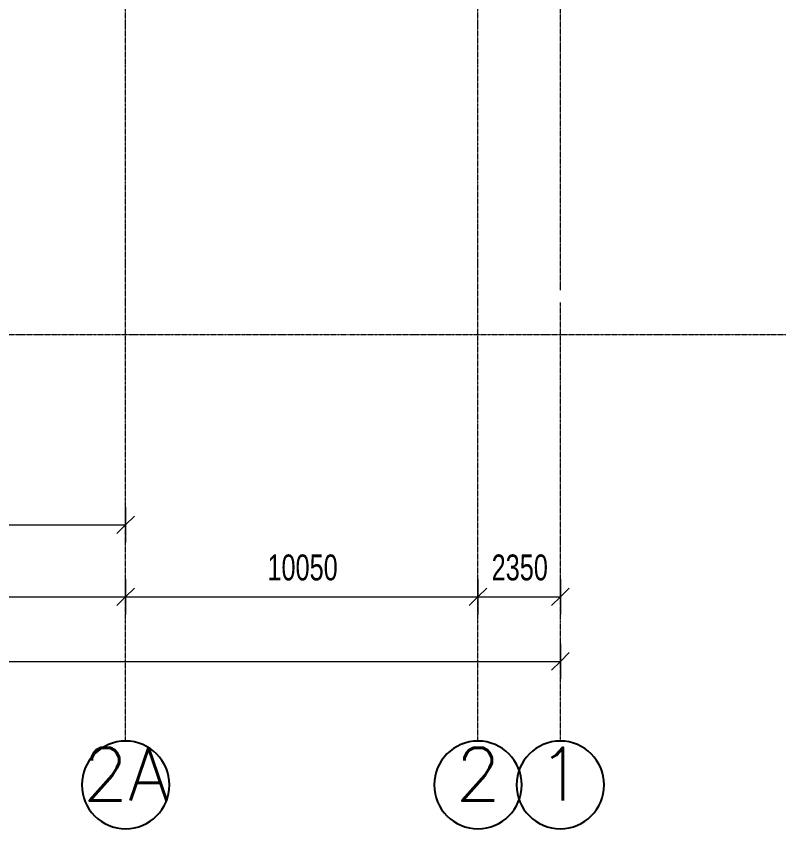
# Model space of a CAD drawing. Header units: millimetres. Extents: x 15878 to 679837, y -72324 to 391440.
# Drawn here: x 308273 to 330225, y -15937 to 7230 of the extents above; entities that cross this region are included whole.
import ezdxf

# ---------------------------------------------------------------- set-up
doc = ezdxf.new("R2010")
doc.units = ezdxf.units.MM
doc.linetypes.add('Grid Line__1_200_', pattern=[10.5, 6, -1.5, 1.5, -1.5])
for name, color, linetype, lineweight in [('A-ANNO-DIMS', 211, 'Continuous', 5), ('A-ANNO-DIMS-500', 211, 'Continuous', 5), ('A-ANNO-NOTE', 131, 'Continuous', 25), ('S-GRID', 1, 'Continuous', 5)]:
    doc.layers.add(name, color=color, linetype=linetype, lineweight=lineweight)
doc.styles.add('Arial', font='arial.ttf', dxfattribs={"width": 0.7, "height": 737.649701})
doc.styles.add('RomanS', font='romans__.ttf', dxfattribs={"height": 1504.746835})
doc.dimstyles.new('Linear_-_1_5mm_Arial', dxfattribs={"dimscale": 304.8, "dimtxt": 750, "dimasz": 1.64042, "dimexe": 1.64042, "dimexo": 0.0625, "dimgap": 0.82021, "dimtad": 1, "dimdec": 0, "dimzin": 0, "dimdsep": 46, "dimtxsty": 'Arial', "dimblk1": 'OBLIQUE', "dimblk2": 'OBLIQUE', "dimsah": 1, "dimcen": 0.09, "dimadec": 0, "dimazin": 0, "dimtfac": 1, "dimtdec": 4, "dimtix": 1, "dimtmove": 0, "dimatfit": 3, "dimfxl": 1.64042, "dimfxlon": 1, "dimtvp": 1, "dimtolj": 1, "dimtzin": 0, "dimarcsym": 2})

# ---------------------------------------------------------------- blocks, each defined once
blk = doc.blocks.new('DIMBLOCK60-2_F')
at = {"layer": 'A-ANNO-DIMS-500'}
for p, q in [((276145, -10666), (276145, -11666)), ((276145, -11166), (276145, -10666)), ((323795, -10666), (323795, -11666)), ((323795, -11166), (323795, -10666)), ((276145, -11166), (276395, -10916)), ((323795, -11166), (324045, -10916)), ((276145, -11166), (275895, -11416)), ((276145, -11166), (323795, -11166)), ((323795, -11166), (323545, -11416))]:
    blk.add_line(p, q, dxfattribs=at)
at = {"layer": 'A-ANNO-DIMS-500', "color": 0, "insert": (298989, -9959), "char_height": 737.6, "width": 2353.85, "attachment_point": 1, "line_spacing_factor": 0.938532, "style": 'Arial'}
blk.add_mtext('47650', dxfattribs=at)
blk = doc.blocks.new('_Oblique')
at = {"color": 0, "linetype": 'ByBlock', "lineweight": -2}
blk.add_line((-0.5, -0.5), (0.5, 0.5), dxfattribs=at)
blk = doc.blocks.new('DIMBLOCK61-2_F')
at = {"layer": 'A-ANNO-DIMS-500'}
for p, q in [((276145, -8824), (276145, -9824)), ((276145, -9324), (276145, -8824)), ((311395, -8824), (311395, -9824)), ((311395, -9324), (311395, -8824)), ((276145, -9324), (276395, -9074)), ((311395, -9324), (311645, -9074)), ((276145, -9324), (275895, -9574)), ((276145, -9324), (311395, -9324)), ((311395, -9324), (311145, -9574))]:
    blk.add_line(p, q, dxfattribs=at)
at = {"layer": 'A-ANNO-DIMS-500', "color": 0, "insert": (292789, -8117), "char_height": 737.6, "width": 2353.85, "attachment_point": 1, "line_spacing_factor": 0.938532, "style": 'Arial'}
blk.add_mtext('35250', dxfattribs=at)
blk = doc.blocks.new('DIMBLOCK62-2_F')
at = {"layer": 'A-ANNO-DIMS-500'}
for p, q in [((311395, -8824), (311395, -9824)), ((311395, -9324), (311395, -8824)), ((321445, -8824), (321445, -9824)), ((321445, -9324), (321445, -8824)), ((311395, -9324), (311645, -9074)), ((321445, -9324), (321695, -9074)), ((311395, -9324), (311145, -9574)), ((311395, -9324), (321445, -9324)), ((321445, -9324), (321195, -9574))]:
    blk.add_line(p, q, dxfattribs=at)
at = {"layer": 'A-ANNO-DIMS-500', "color": 0, "insert": (315439, -8117), "char_height": 737.6, "width": 2353.85, "attachment_point": 1, "line_spacing_factor": 0.938532, "style": 'Arial'}
blk.add_mtext('10050', dxfattribs=at)
blk = doc.blocks.new('DIMBLOCK63-2_F')
at = {"layer": 'A-ANNO-DIMS-500'}
for p, q in [((321445, -8824), (321445, -9824)), ((321445, -9324), (321445, -8824)), ((323795, -8824), (323795, -9824)), ((323795, -9324), (323795, -8824)), ((321445, -9324), (321695, -9074)), ((323795, -9324), (324045, -9074)), ((321445, -9324), (321195, -9574)), ((321445, -9324), (323795, -9324)), ((323795, -9324), (323545, -9574))]:
    blk.add_line(p, q, dxfattribs=at)
at = {"layer": 'A-ANNO-DIMS-500', "color": 0, "insert": (321835, -8117), "char_height": 737.6, "width": 1883.08, "attachment_point": 1, "line_spacing_factor": 0.938532, "style": 'Arial'}
blk.add_mtext('2350', dxfattribs=at)
blk = doc.blocks.new('DIMBLOCK67-2_F')
at = {"layer": 'A-ANNO-DIMS-500'}
for p, q in [((302582, -6772), (302582, -7772)), ((302582, -7272), (302582, -6772)), ((311395, -6772), (311395, -7772)), ((311395, -7272), (311395, -6772)), ((302582, -7272), (302832, -7022)), ((311395, -7272), (311645, -7022)), ((302582, -7272), (302332, -7522)), ((302582, -7272), (311395, -7272)), ((311395, -7272), (311145, -7522))]:
    blk.add_line(p, q, dxfattribs=at)
at = {"layer": 'A-ANNO-DIMS-500', "color": 0, "insert": (306481, -6065), "char_height": 737.6, "width": 1218.46, "attachment_point": 1, "line_spacing_factor": 0.938532, "style": 'Arial'}
blk.add_mtext('EQ', dxfattribs=at)
blk = doc.blocks.new('DLN_Generic Grid Head - Scale-1_500-2074307-2_F')
at = {"layer": 'A-ANNO-NOTE'}
for start, end in [(360, 180), (180, 360)]:
    blk.add_arc((0, 2.5), 2.5, start, end, dxfattribs=at)

msp = doc.modelspace()

# ---------------------------------------------------------------- linework, layer by layer
at = {"layer": 'S-GRID', "color": 254, "linetype": 'Grid Line__1_200_'}
for p, q in [((323794.5, 61692.9), (323794.5, -580.2)), ((321444.5, -13436.8), (321444.5, 35933.8)), ((311394.5, -13436.8), (311394.5, 18932.1)), ((323794.5, -936.8), (323794.5, -13436.8)), ((258983.7, -1842.5), (317699.8, -1842.5)), ((317725.2, -1842.5), (330225.2, -1842.5))]:
    msp.add_line(p, q, dxfattribs=at)

# ---------------------------------------------------------------- block references
at = {"layer": 'A-ANNO-NOTE', "xscale": 500, "yscale": 500, "zscale": 500}
for p in [(311394.5, -15936.8), (321444.5, -15936.8), (323794.5, -15936.8)]:
    msp.add_blockref('DLN_Generic Grid Head - Scale-1_500-2074307-2_F', p, dxfattribs=at)

# ---------------------------------------------------------------- texts
at = {"layer": 'A-ANNO-NOTE', "lineweight": 5, "attachment_point": 2, "line_spacing_factor": 0.964689, "style": 'RomanS'}
for s, insert, char_height, width in [('2A', (311401.5, -13628.4), 1504.75, 3258), ('\\fRomanS|b0|i0|c134|p2|;2', (321451.5, -13628.4), 1504.747, 1710), ('\\fRomanS|b0|i0|c134|p2|;1', (323801.5, -13628.4), 1504.747, 1710)]:
    msp.add_mtext(s, dxfattribs=dict(at, insert=insert, char_height=char_height, width=width))

# ---------------------------------------------------------------- dimensions: what is measured, and where the dimension line sits
at = {"layer": 'A-ANNO-DIMS'}
dim = msp.add_linear_dim(base=(311394.5, -7271.6), p1=(302582, -6771.6), p2=(311394.5, -6771.6), text='EQ', dimstyle='Linear_-_1_5mm_Arial', override={"dimpost": '<>', "dimfxl": 8812.500002}, dxfattribs=at)
dim.commit()
dim.dimension.update_dxf_attribs({"geometry": 'DIMBLOCK67-2_F', "text_midpoint": (306988.3, -6617.5)})
for base, p1, p2, override, picture, middle in [((311394.5, -9323.7), (276144.5, -8823.7), (311394.5, -8823.7), {"dimpost": '<>', "dimfxl": 35250.000007}, 'DIMBLOCK61-2_F', (293769.5, -8696.8)), ((321444.5, -9323.7), (311394.5, -8823.7), (321444.5, -8823.7), {"dimpost": '<>', "dimfxl": 10049.999992}, 'DIMBLOCK62-2_F', (316419.5, -8697)), ((323794.5, -9323.7), (321444.5, -8823.7), (323794.5, -8823.7), {"dimpost": '<>', "dimfxl": 2350.000001}, 'DIMBLOCK63-2_F', (322619.5, -8696.8)), ((323794.5, -11166.2), (276144.5, -10666.2), (323794.5, -10666.2), {"dimpost": '<>', "dimfxl": 47650}, 'DIMBLOCK60-2_F', (299969.5, -10539.5))]:
    dim = msp.add_linear_dim(base=base, p1=p1, p2=p2, dimstyle='Linear_-_1_5mm_Arial', override=override, dxfattribs=at)
    dim.commit()
    dim.dimension.update_dxf_attribs({"geometry": picture, "text_midpoint": middle})

doc.saveas('drawing.dxf')
